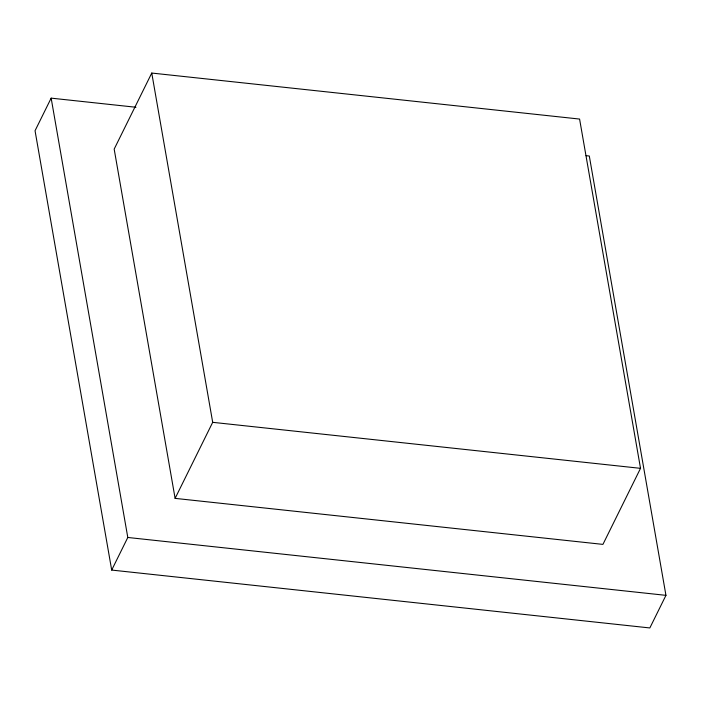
<?xml version="1.0" encoding="UTF-8"?>
<svg xmlns="http://www.w3.org/2000/svg" width="701" height="701" viewBox="0 0 701 701"><rect width="100%" height="100%" fill="white"/><g stroke="black" fill="none" stroke-linecap="round" stroke-linejoin="round"><path stroke-width="1.05" d="M135.959 107.262L51.155 98.14L35.05 130.736L111.696 570.071L649.845 627.947L665.95 595.351L589.304 156.016L586.045 155.666M151.758 73.053L114.175 149.103L175.11 498.376L602.93 544.388L640.521 468.338L579.587 119.065L151.758 73.053L212.692 422.326L175.11 498.376M111.696 570.071L127.801 537.474L51.155 98.14M212.692 422.326L640.521 468.338M127.801 537.474L665.95 595.351"/></g></svg>
